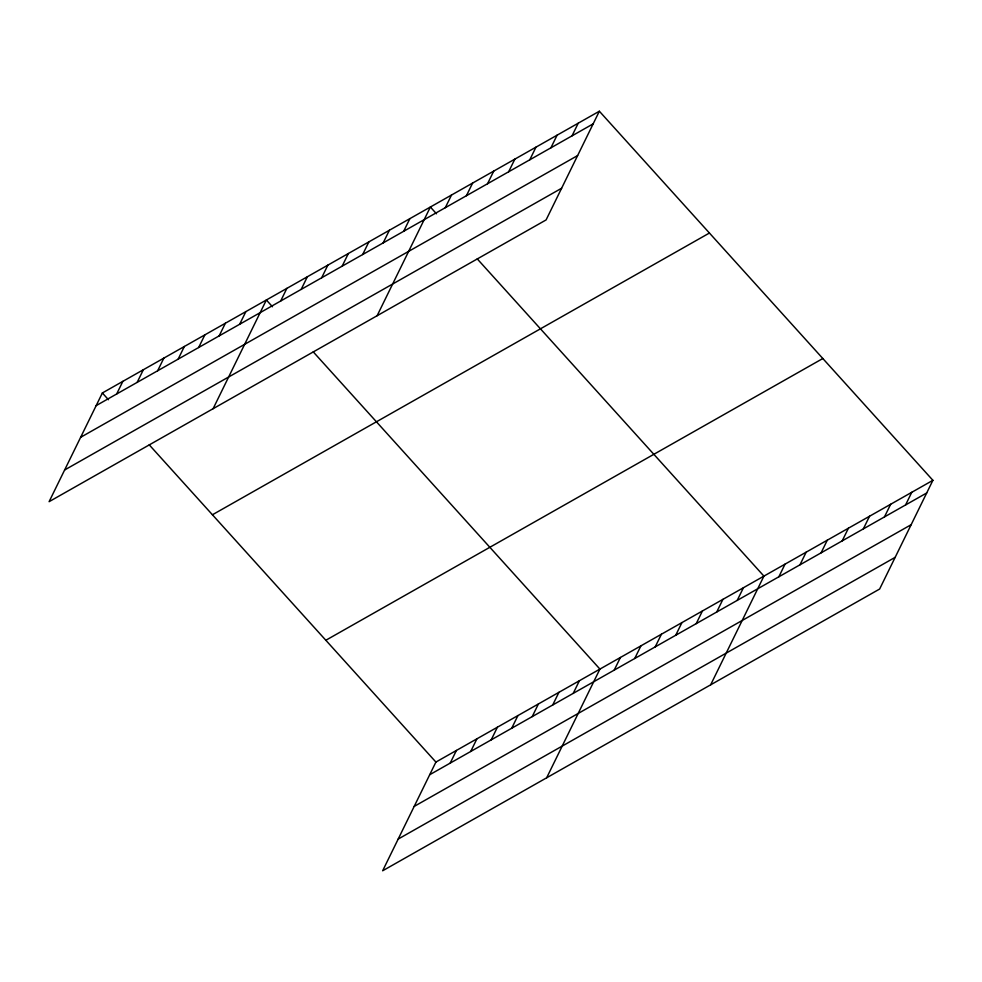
<?xml version="1.0" encoding="UTF-8"?>
<svg xmlns="http://www.w3.org/2000/svg" width="982" height="982" viewBox="0 0 982 982"><rect width="100%" height="100%" fill="white"/><g stroke="black" fill="none" stroke-linecap="round" stroke-linejoin="round"><path stroke-width="1.47" d="M599.351 111.224L102.361 392.972L49.1 501.679L546.09 219.931L599.351 111.224L932.9 480.321L879.639 589.028L382.649 870.776L435.91 762.069L932.9 480.321M116.662 394.003L122.86 381.347M137.161 382.379L143.36 369.723M157.66 370.766L163.859 358.099M178.159 359.142L184.358 346.474M198.659 347.518L204.857 334.862M219.158 335.893L225.369 323.238M239.657 324.269L245.868 311.613M213.106 408.708L266.368 299.989L272.48 306.752M280.668 301.032L286.867 288.364M301.167 289.408L307.366 276.752M321.666 277.783L327.865 265.128M342.166 266.159L348.365 253.503M362.665 254.547L368.864 241.879M383.164 242.922L389.375 230.254M403.663 231.298L409.875 218.642M377.113 315.725L430.374 207.018L436.487 213.781M445.288 207.705L451.499 195.037M466.413 195.725L472.612 183.069M487.538 183.757L493.737 171.089M508.651 171.776L514.863 159.121M529.777 159.808L535.976 147.14M550.902 147.828L557.101 135.172M572.027 135.86L578.226 123.192M450.21 763.1L456.409 750.444M470.709 751.488L476.908 738.82M491.209 739.863L497.408 727.196M511.708 728.239L517.919 715.583M532.207 716.615L538.418 703.959M552.719 704.99L558.918 692.335M573.218 693.378L579.417 680.71M546.655 777.805L599.916 669.086L313.246 351.875M614.216 670.129L620.415 657.474M634.716 658.505L640.915 645.849M655.215 646.88L661.414 634.225M675.714 635.256L681.925 622.6M696.213 623.644L702.425 610.976M716.725 612.019L722.924 599.351M737.224 600.395L743.423 587.739M710.661 684.822L763.922 576.115L477.252 258.892M778.849 576.802L785.048 564.134M799.962 564.822L806.173 552.166M821.087 552.854L827.286 540.186M842.212 540.873L848.411 528.218M863.338 528.905L869.536 516.237M884.451 516.925L890.662 504.269M905.576 504.957L911.775 492.289M96.15 405.627L593.14 123.879M80.622 437.321L577.612 155.573M64.628 469.985L561.618 188.237M212.431 514.764L709.421 233.029M325.84 640.264L822.83 358.516M429.711 774.724L926.701 492.976M414.183 806.418L911.173 524.683M398.176 839.082L895.167 557.334M102.361 392.972L108.474 399.735M149.239 444.846L435.91 762.069"/></g></svg>
